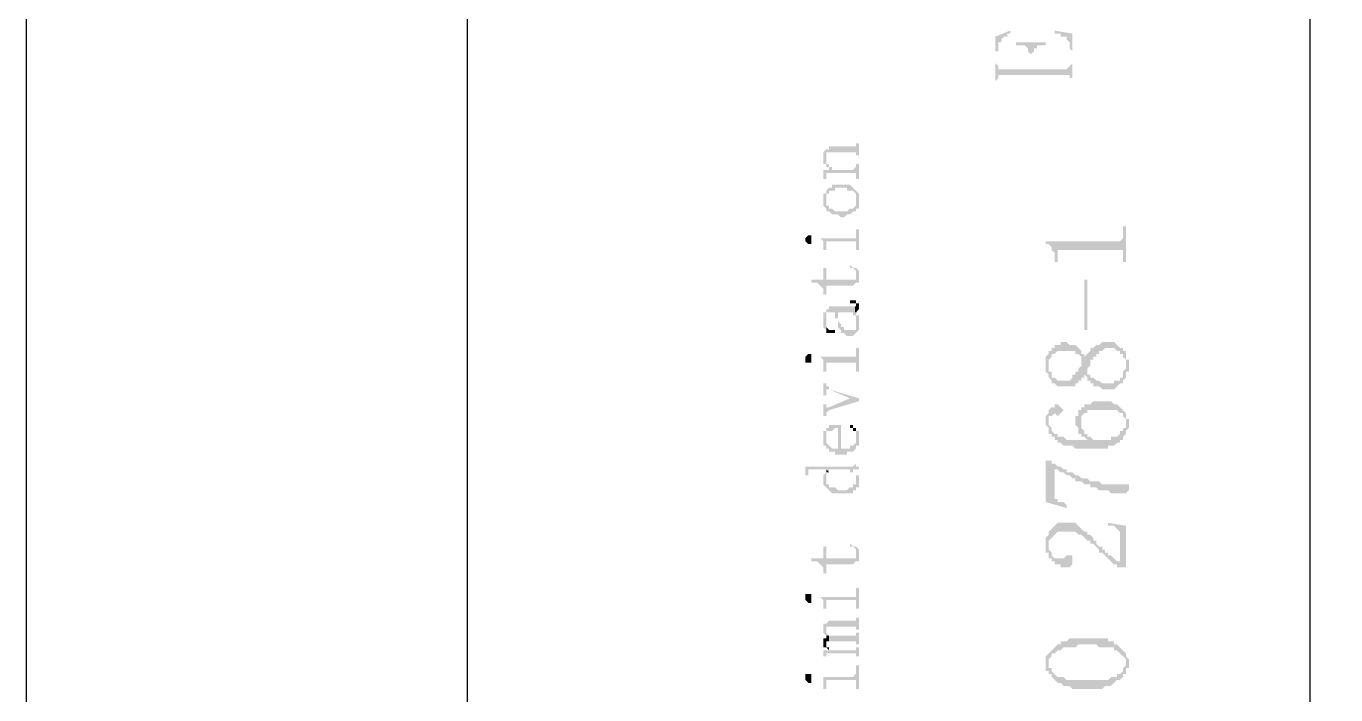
# Model space of a CAD drawing. Header units: millimetres. Extents: x 7018 to 13530, y 4187 to 5692.
# Drawn here: x 9367.76 to 9387.68, y 5147.3 to 5157.47 of the extents above; entities that cross this region are included whole.
import ezdxf

# ---------------------------------------------------------------- set-up
doc = ezdxf.new("R2010")
doc.units = ezdxf.units.MM

msp = doc.modelspace()

# ---------------------------------------------------------------- hatches: boundary and pattern name
at = {"transparency": 33554559}
for points in [[(9382.503, 5157.314), (9382.503, 5156.637), (9382.503, 5157.089), (9382.548, 5157.089), (9382.548, 5157.224), (9382.593, 5157.224), (9382.593, 5157.269), (9382.593, 5157.269), (9382.638, 5157.314), (9382.683, 5157.314), (9382.683, 5157.36), (9382.729, 5157.36), (9382.729, 5157.405)], [(9383.406, 5157.405), (9383.406, 5157.36), (9383.496, 5157.36), (9383.496, 5157.314), (9383.586, 5157.314), (9383.586, 5157.269), (9383.586, 5157.269), (9383.631, 5157.224), (9383.631, 5157.179), (9383.631, 5157.134), (9383.676, 5157.089), (9383.676, 5156.637), (9383.676, 5157.36)], [(9382.819, 5157.224), (9382.819, 5157.179), (9382.954, 5157.179), (9382.999, 5157.134), (9382.999, 5157.089), (9383.044, 5157.044), (9383.044, 5156.818), (9383.044, 5157.044), (9383.044, 5157.044), (9383.09, 5157.089), (9383.09, 5157.134), (9383.135, 5157.134), (9383.135, 5157.179), (9383.27, 5157.179), (9383.27, 5157.224)], [(9382.503, 5156.637), (9382.548, 5156.683), (9382.548, 5156.728), (9383.631, 5156.728), (9383.631, 5156.683), (9383.676, 5156.683), (9383.676, 5156.908), (9383.676, 5156.908), (9383.631, 5156.863), (9383.631, 5156.863), (9383.586, 5156.818), (9383.044, 5156.818), (9383.044, 5157.044), (9383.044, 5156.818), (9382.548, 5156.818), (9382.548, 5156.863), (9382.548, 5156.863), (9382.503, 5156.908), (9382.503, 5157.089)], [(9379.885, 5155.464), (9379.885, 5155.419), (9379.885, 5155.374), (9379.93, 5155.374), (9379.93, 5155.329), (9379.975, 5155.329), (9379.975, 5155.284), (9379.975, 5155.329), (9379.975, 5155.374), (9379.93, 5155.374), (9379.93, 5155.419), (9379.93, 5155.464), (9379.93, 5155.599), (9379.885, 5155.554), (9379.885, 5155.509), (9379.885, 5155.509)], [(9379.93, 5155.599), (9379.93, 5155.464), (9379.93, 5155.509), (9379.93, 5155.554), (9380.382, 5155.554), (9380.382, 5155.509), (9380.427, 5155.509), (9380.427, 5155.69), (9380.382, 5155.69), (9380.382, 5155.645), (9379.975, 5155.645), (9379.975, 5155.599)], [(9379.885, 5155.284), (9379.885, 5155.238), (9379.885, 5155.148), (9379.93, 5155.148), (9379.93, 5155.238), (9380.382, 5155.238), (9380.382, 5155.148), (9380.427, 5155.148), (9380.427, 5155.374), (9380.382, 5155.374), (9380.382, 5155.329), (9380.382, 5155.329), (9380.337, 5155.284), (9380.021, 5155.284), (9380.021, 5155.329), (9379.975, 5155.329), (9379.975, 5155.284)], [(9379.885, 5154.832), (9379.885, 5154.787), (9379.885, 5154.742), (9379.885, 5154.742), (9379.93, 5154.697), (9379.93, 5154.652), (9379.975, 5154.652), (9380.021, 5154.607), (9380.111, 5154.607), (9380.156, 5154.561), (9380.201, 5154.561), (9380.246, 5154.607), (9380.291, 5154.607), (9380.337, 5154.652), (9380.382, 5154.652), (9380.382, 5154.697), (9380.427, 5154.697), (9380.382, 5154.832), (9380.382, 5154.787), (9380.382, 5154.742), (9380.382, 5154.742), (9380.337, 5154.697), (9380.291, 5154.697), (9380.246, 5154.652), (9380.066, 5154.652), (9380.021, 5154.697), (9379.975, 5154.697), (9379.975, 5154.742), (9379.93, 5154.742), (9379.93, 5154.787), (9379.93, 5154.922), (9379.885, 5154.922), (9379.885, 5154.877)], [(9379.93, 5154.922), (9379.93, 5154.832), (9379.93, 5154.877), (9379.93, 5154.922), (9379.975, 5154.922), (9379.975, 5154.968), (9380.066, 5154.968), (9380.066, 5155.013), (9380.246, 5155.013), (9380.246, 5154.968), (9380.337, 5154.968), (9380.382, 5154.922), (9380.382, 5154.877), (9380.382, 5154.832), (9380.382, 5154.832), (9380.427, 5154.697), (9380.427, 5154.742), (9380.427, 5154.787), (9380.427, 5154.832), (9380.427, 5154.877), (9380.427, 5154.922), (9380.427, 5154.922), (9380.382, 5154.968), (9380.382, 5154.968), (9380.337, 5155.013), (9380.337, 5155.013), (9380.291, 5155.058), (9380.021, 5155.058), (9380.021, 5155.013), (9379.975, 5155.013), (9379.93, 5154.968), (9379.93, 5154.968)], [(9379.84, 5154.245), (9379.84, 5154.245), (9379.885, 5154.2), (9379.885, 5154.155), (9379.885, 5154.11), (9379.885, 5154.065), (9379.93, 5154.065), (9379.93, 5154.155), (9379.93, 5154.2), (9380.382, 5154.2), (9380.382, 5154.155), (9380.382, 5154.065), (9380.427, 5154.065), (9380.427, 5154.381), (9380.382, 5154.381), (9380.382, 5154.291), (9380.382, 5154.245), (9380.337, 5154.245)], [(9383.27, 5154.2), (9383.27, 5154.155), (9383.315, 5154.155), (9383.36, 5154.11), (9383.36, 5154.065), (9383.406, 5154.02), (9383.406, 5153.884), (9383.451, 5153.884), (9383.451, 5154.02), (9383.451, 5154.065), (9384.444, 5154.065), (9384.444, 5153.884), (9384.489, 5153.884), (9384.489, 5154.426), (9384.444, 5154.426), (9384.444, 5154.245), (9384.444, 5154.245), (9384.398, 5154.2), (9384.353, 5154.2)], [(9379.614, 5154.245), (9379.614, 5154.2), (9379.614, 5154.2), (9379.66, 5154.155), (9379.705, 5154.155), (9379.705, 5154.2), (9379.705, 5154.245), (9379.705, 5154.291), (9379.66, 5154.291), (9379.614, 5154.245)], [(9379.705, 5153.614), (9379.705, 5153.568), (9379.795, 5153.568), (9379.84, 5153.523), (9379.84, 5153.523), (9379.885, 5153.478), (9379.885, 5153.433), (9379.885, 5153.388), (9379.93, 5153.388), (9379.93, 5153.523), (9380.337, 5153.523), (9380.382, 5153.568), (9380.427, 5153.568), (9380.382, 5153.704), (9380.382, 5153.614), (9379.93, 5153.614), (9379.93, 5153.794), (9379.885, 5153.794), (9379.885, 5153.614)], [(9380.291, 5153.794), (9380.337, 5153.794), (9380.382, 5153.749), (9380.382, 5153.704), (9380.382, 5153.704), (9380.427, 5153.568), (9380.427, 5153.614), (9380.427, 5153.659), (9380.427, 5153.704), (9380.427, 5153.749), (9380.427, 5153.749), (9380.382, 5153.794), (9380.337, 5153.794), (9380.291, 5153.839), (9380.291, 5153.839)], [(9383.902, 5152.846), (9383.902, 5153.614), (9383.857, 5153.614), (9383.857, 5152.846)], [(9379.885, 5152.982), (9379.885, 5152.937), (9379.885, 5152.892), (9379.885, 5152.892), (9379.93, 5152.846), (9379.93, 5153.027), (9379.93, 5153.072), (9379.93, 5153.117), (9380.066, 5153.117), (9380.066, 5153.027), (9380.111, 5153.027), (9380.111, 5152.937), (9380.111, 5153.117), (9380.337, 5153.117), (9380.337, 5153.072), (9380.382, 5153.072), (9380.382, 5153.027), (9380.382, 5152.982), (9380.382, 5152.937), (9380.427, 5153.072), (9380.382, 5153.072), (9380.382, 5153.117), (9380.382, 5153.207), (9379.975, 5153.207), (9379.975, 5153.162), (9379.93, 5153.162), (9379.93, 5153.117), (9379.885, 5153.117), (9379.885, 5153.072), (9379.885, 5153.027)], [(9380.111, 5152.937), (9380.111, 5152.892), (9380.111, 5152.892), (9380.156, 5152.846), (9380.156, 5152.801), (9380.201, 5152.801), (9380.246, 5152.756), (9380.337, 5152.756), (9380.382, 5152.801), (9380.382, 5152.801), (9380.427, 5152.846), (9380.427, 5152.892), (9380.427, 5152.937), (9380.427, 5152.982), (9380.427, 5153.027), (9380.427, 5153.072), (9380.382, 5152.937), (9380.382, 5152.892), (9380.382, 5152.846), (9380.201, 5152.846), (9380.201, 5152.892), (9380.156, 5152.892), (9380.156, 5152.937), (9380.156, 5152.937), (9380.111, 5152.982), (9380.111, 5153.072), (9380.111, 5153.117)], [(9380.291, 5153.298), (9380.291, 5153.253), (9380.382, 5153.253), (9380.382, 5153.117), (9380.427, 5153.162), (9380.427, 5153.207), (9380.427, 5153.253), (9380.382, 5153.253), (9380.382, 5153.298), (9380.337, 5153.298)], [(9379.93, 5152.846), (9379.93, 5152.801), (9380.066, 5152.801), (9380.066, 5152.846), (9379.975, 5152.846), (9379.93, 5152.892), (9379.93, 5152.937), (9379.93, 5152.982), (9379.93, 5152.982)], [(9379.84, 5152.44), (9379.84, 5152.44), (9379.885, 5152.395), (9379.885, 5152.35), (9379.885, 5152.305), (9379.885, 5152.215), (9379.93, 5152.215), (9379.93, 5152.35), (9380.382, 5152.35), (9380.382, 5152.215), (9380.427, 5152.215), (9380.427, 5152.576), (9380.382, 5152.576), (9380.382, 5152.485), (9380.382, 5152.44), (9380.337, 5152.44)], [(9383.27, 5152.305), (9383.27, 5152.215), (9383.315, 5152.169), (9383.315, 5152.124), (9383.315, 5152.124), (9383.36, 5152.079), (9383.36, 5152.034), (9383.406, 5152.034), (9383.451, 5151.989), (9383.721, 5151.989), (9383.721, 5152.034), (9383.767, 5152.034), (9383.767, 5152.079), (9383.812, 5152.079), (9383.812, 5152.124), (9383.857, 5152.124), (9383.857, 5152.169), (9383.857, 5152.169), (9383.902, 5152.124), (9383.902, 5152.26), (9383.902, 5152.26), (9383.947, 5152.305), (9383.947, 5152.395), (9383.992, 5152.395), (9383.992, 5152.44), (9384.037, 5152.44), (9384.037, 5152.485), (9384.082, 5152.485), (9384.082, 5152.53), (9384.128, 5152.53), (9384.173, 5152.576), (9384.308, 5152.576), (9384.353, 5152.53), (9384.398, 5152.53), (9384.398, 5152.485), (9384.444, 5152.485), (9384.444, 5152.44), (9384.444, 5152.44), (9384.489, 5152.395), (9384.489, 5152.124), (9384.489, 5152.215), (9384.534, 5152.215), (9384.534, 5152.395), (9384.489, 5152.395), (9384.489, 5152.53), (9384.444, 5152.53), (9384.444, 5152.576), (9384.398, 5152.576), (9384.353, 5152.621), (9384.353, 5152.621), (9384.308, 5152.666), (9384.128, 5152.666), (9384.082, 5152.621), (9384.037, 5152.621), (9383.992, 5152.576), (9383.947, 5152.576), (9383.947, 5152.53), (9383.902, 5152.485), (9383.902, 5152.485), (9383.857, 5152.44), (9383.857, 5152.485), (9383.812, 5152.395), (9383.812, 5152.35), (9383.812, 5152.305), (9383.767, 5152.26), (9383.767, 5152.215), (9383.721, 5152.215), (9383.721, 5152.169), (9383.676, 5152.169), (9383.676, 5152.124), (9383.631, 5152.079), (9383.451, 5152.079), (9383.406, 5152.124), (9383.36, 5152.124), (9383.36, 5152.215), (9383.315, 5152.215), (9383.315, 5152.485), (9383.315, 5152.485), (9383.27, 5152.44), (9383.27, 5152.35)], [(9383.315, 5152.485), (9383.315, 5152.305), (9383.315, 5152.395), (9383.36, 5152.44), (9383.36, 5152.485), (9383.406, 5152.485), (9383.451, 5152.53), (9383.721, 5152.53), (9383.721, 5152.485), (9383.767, 5152.485), (9383.812, 5152.44), (9383.812, 5152.395), (9383.812, 5152.395), (9383.857, 5152.485), (9383.812, 5152.485), (9383.812, 5152.53), (9383.767, 5152.576), (9383.767, 5152.576), (9383.721, 5152.621), (9383.631, 5152.621), (9383.586, 5152.666), (9383.496, 5152.666), (9383.496, 5152.621), (9383.406, 5152.621), (9383.406, 5152.576), (9383.36, 5152.576), (9383.36, 5152.53), (9383.315, 5152.53)], [(9379.614, 5152.395), (9379.614, 5152.35), (9379.705, 5152.35), (9379.705, 5152.395), (9379.705, 5152.44), (9379.705, 5152.485), (9379.66, 5152.485), (9379.614, 5152.44), (9379.614, 5152.44)], [(9383.902, 5152.124), (9383.902, 5152.079), (9383.947, 5152.079), (9383.947, 5152.034), (9383.992, 5152.034), (9383.992, 5151.989), (9384.082, 5151.989), (9384.128, 5151.944), (9384.308, 5151.944), (9384.353, 5151.989), (9384.353, 5151.989), (9384.398, 5152.034), (9384.444, 5152.034), (9384.444, 5152.079), (9384.444, 5152.079), (9384.489, 5152.124), (9384.489, 5152.305), (9384.489, 5152.26), (9384.489, 5152.26), (9384.444, 5152.215), (9384.444, 5152.124), (9384.398, 5152.124), (9384.398, 5152.079), (9384.308, 5152.079), (9384.308, 5152.034), (9384.128, 5152.034), (9384.082, 5152.079), (9384.037, 5152.079), (9383.992, 5152.124), (9383.947, 5152.124), (9383.947, 5152.169), (9383.902, 5152.169), (9383.902, 5152.215)], [(9379.885, 5152.034), (9379.885, 5151.853), (9379.93, 5151.853), (9379.93, 5151.899), (9379.93, 5151.944), (9379.975, 5151.944), (9380.291, 5151.808), (9380.291, 5151.808), (9380.427, 5151.763), (9380.427, 5151.808), (9379.975, 5151.944), (9379.975, 5151.989), (9379.93, 5151.989), (9379.93, 5152.034), (9379.93, 5152.034)], [(9379.885, 5151.718), (9379.885, 5151.538), (9379.93, 5151.538), (9379.93, 5151.583), (9379.93, 5151.583), (9379.975, 5151.628), (9380.427, 5151.763), (9380.291, 5151.808), (9379.975, 5151.673), (9379.93, 5151.673), (9379.93, 5151.718), (9379.93, 5151.718)], [(9383.721, 5151.447), (9383.721, 5151.402), (9383.721, 5151.402), (9383.767, 5151.357), (9383.767, 5151.267), (9383.812, 5151.267), (9383.812, 5151.492), (9383.812, 5151.538), (9383.857, 5151.583), (9383.902, 5151.583), (9383.902, 5151.628), (9384.353, 5151.628), (9384.398, 5151.583), (9384.444, 5151.583), (9384.444, 5151.538), (9384.489, 5151.492), (9384.489, 5151.447), (9384.489, 5151.267), (9384.489, 5151.312), (9384.534, 5151.357), (9384.534, 5151.402), (9384.534, 5151.492), (9384.489, 5151.492), (9384.489, 5151.583), (9384.444, 5151.628), (9384.444, 5151.628), (9384.398, 5151.673), (9384.398, 5151.673), (9384.353, 5151.718), (9384.308, 5151.718), (9384.263, 5151.763), (9383.992, 5151.763), (9383.947, 5151.718), (9383.857, 5151.718), (9383.857, 5151.673), (9383.812, 5151.673), (9383.812, 5151.628), (9383.767, 5151.628), (9383.767, 5151.538), (9383.721, 5151.538), (9383.721, 5151.492)], [(9383.27, 5151.492), (9383.27, 5151.402), (9383.27, 5151.402), (9383.315, 5151.357), (9383.315, 5151.267), (9383.36, 5151.267), (9383.36, 5151.222), (9383.406, 5151.222), (9383.406, 5151.176), (9383.451, 5151.176), (9383.451, 5151.131), (9383.496, 5151.131), (9383.541, 5151.086), (9383.676, 5151.086), (9383.721, 5151.041), (9384.218, 5151.041), (9384.218, 5151.086), (9384.308, 5151.086), (9384.353, 5151.131), (9384.398, 5151.131), (9384.398, 5151.176), (9384.444, 5151.176), (9384.444, 5151.222), (9384.489, 5151.267), (9384.489, 5151.447), (9384.489, 5151.357), (9384.444, 5151.357), (9384.444, 5151.312), (9384.398, 5151.312), (9384.398, 5151.267), (9384.353, 5151.222), (9384.263, 5151.222), (9384.263, 5151.176), (9383.992, 5151.176), (9383.947, 5151.222), (9383.902, 5151.176), (9383.586, 5151.176), (9383.541, 5151.222), (9383.451, 5151.222), (9383.451, 5151.267), (9383.406, 5151.267), (9383.36, 5151.312), (9383.36, 5151.357), (9383.315, 5151.402), (9383.315, 5151.447), (9383.315, 5151.628), (9383.315, 5151.583), (9383.27, 5151.538), (9383.27, 5151.538)], [(9383.315, 5151.628), (9383.315, 5151.447), (9383.315, 5151.538), (9383.36, 5151.538), (9383.406, 5151.583), (9383.406, 5151.583), (9383.451, 5151.538), (9383.451, 5151.538), (9383.496, 5151.583), (9383.496, 5151.583), (9383.541, 5151.628), (9383.496, 5151.673), (9383.496, 5151.673), (9383.451, 5151.718), (9383.406, 5151.718), (9383.406, 5151.673), (9383.36, 5151.673)], [(9379.885, 5151.312), (9379.93, 5151.222), (9379.93, 5151.267), (9379.93, 5151.312), (9380.021, 5151.312), (9380.066, 5151.357), (9380.111, 5151.357), (9380.111, 5150.951), (9380.246, 5150.951), (9380.246, 5150.996), (9380.337, 5150.996), (9380.382, 5151.041), (9380.382, 5151.086), (9380.427, 5151.086), (9380.427, 5151.131), (9380.427, 5151.176), (9380.427, 5151.222), (9380.427, 5151.267), (9380.427, 5151.312), (9380.382, 5151.312), (9380.382, 5151.222), (9380.382, 5151.176), (9380.382, 5151.131), (9380.382, 5151.131), (9380.337, 5151.086), (9380.291, 5151.086), (9380.291, 5151.041), (9380.156, 5151.041), (9380.156, 5151.402), (9379.975, 5151.402), (9379.975, 5151.357), (9379.93, 5151.357), (9379.93, 5151.312), (9379.93, 5151.312)], [(9380.291, 5151.402), (9380.291, 5151.357), (9380.337, 5151.357), (9380.337, 5151.312), (9380.382, 5151.312), (9380.382, 5151.267), (9380.382, 5151.222), (9380.382, 5151.357), (9380.337, 5151.357), (9380.337, 5151.402)], [(9383.812, 5151.267), (9383.812, 5151.222), (9383.857, 5151.222), (9383.902, 5151.176), (9383.902, 5151.176), (9383.947, 5151.222), (9383.902, 5151.222), (9383.902, 5151.267), (9383.857, 5151.267), (9383.857, 5151.312), (9383.857, 5151.312), (9383.812, 5151.357), (9383.812, 5151.447)], [(9379.885, 5151.176), (9379.885, 5151.131), (9379.885, 5151.086), (9379.93, 5151.086), (9379.93, 5151.041), (9379.975, 5151.041), (9379.975, 5150.996), (9380.066, 5150.996), (9380.066, 5150.951), (9380.111, 5150.951), (9380.111, 5151.041), (9380.021, 5151.041), (9379.975, 5151.086), (9379.975, 5151.086), (9379.93, 5151.131), (9379.93, 5151.222), (9379.885, 5151.312), (9379.885, 5151.267), (9379.885, 5151.222)], [(9379.569, 5150.77), (9379.614, 5150.77), (9379.614, 5150.725), (9379.614, 5150.635), (9379.66, 5150.635), (9379.66, 5150.68), (9379.66, 5150.725), (9379.93, 5150.725), (9379.975, 5150.68), (9379.975, 5150.725), (9380.291, 5150.725), (9380.291, 5150.68), (9380.337, 5150.68), (9380.337, 5150.725), (9380.427, 5150.725), (9380.427, 5150.77), (9380.382, 5150.77), (9380.382, 5150.815), (9380.382, 5150.861), (9380.382, 5150.815), (9380.382, 5150.815), (9380.337, 5150.77), (9380.337, 5150.77)], [(9379.93, 5150.68), (9379.93, 5150.59), (9379.93, 5150.635), (9379.93, 5150.68), (9379.975, 5150.68), (9379.93, 5150.725)], [(9380.337, 5150.68), (9380.382, 5150.68), (9380.382, 5150.635), (9380.382, 5150.59), (9380.382, 5150.454), (9380.427, 5150.454), (9380.427, 5150.499), (9380.427, 5150.545), (9380.427, 5150.59), (9380.427, 5150.635), (9380.382, 5150.635), (9380.382, 5150.68), (9380.337, 5150.68), (9380.337, 5150.725)], [(9383.27, 5150.861), (9383.27, 5150.229), (9383.586, 5150.138), (9383.586, 5150.184), (9383.586, 5150.184), (9383.541, 5150.229), (9383.451, 5150.229), (9383.451, 5150.274), (9383.406, 5150.274), (9383.406, 5150.725), (9383.36, 5150.815), (9383.36, 5150.861)], [(9383.36, 5150.815), (9383.406, 5150.725), (9383.451, 5150.725), (9383.496, 5150.68), (9383.541, 5150.68), (9383.586, 5150.635), (9383.631, 5150.635), (9383.676, 5150.59), (9383.721, 5150.59), (9383.721, 5150.545), (9383.812, 5150.545), (9383.857, 5150.499), (9383.947, 5150.499), (9383.947, 5150.454), (9384.037, 5150.454), (9384.082, 5150.409), (9384.218, 5150.409), (9384.263, 5150.364), (9384.489, 5150.364), (9384.534, 5150.409), (9384.534, 5150.499), (9384.128, 5150.499), (9384.082, 5150.545), (9383.947, 5150.545), (9383.902, 5150.59), (9383.812, 5150.59), (9383.767, 5150.635), (9383.721, 5150.635), (9383.676, 5150.68), (9383.586, 5150.68), (9383.586, 5150.725), (9383.541, 5150.725), (9383.496, 5150.77), (9383.451, 5150.77), (9383.406, 5150.815)], [(9379.885, 5150.59), (9379.885, 5150.545), (9379.885, 5150.499), (9379.885, 5150.499), (9379.93, 5150.454), (9379.93, 5150.454), (9379.975, 5150.409), (9379.975, 5150.409), (9380.021, 5150.364), (9380.337, 5150.364), (9380.337, 5150.409), (9380.382, 5150.409), (9380.382, 5150.59), (9380.382, 5150.545), (9380.382, 5150.499), (9380.337, 5150.499), (9380.337, 5150.454), (9380.291, 5150.454), (9380.246, 5150.409), (9380.111, 5150.409), (9380.066, 5150.454), (9379.975, 5150.454), (9379.975, 5150.499), (9379.93, 5150.499), (9379.93, 5150.545), (9379.93, 5150.68), (9379.885, 5150.635)], [(9383.27, 5149.597), (9383.27, 5149.461), (9383.315, 5149.461), (9383.315, 5149.416), (9383.315, 5149.597), (9383.315, 5149.642), (9383.36, 5149.687), (9383.36, 5149.687), (9383.406, 5149.732), (9383.406, 5149.732), (9383.451, 5149.777), (9383.721, 5149.777), (9383.767, 5149.732), (9383.812, 5149.732), (9383.857, 5149.687), (9383.857, 5149.687), (9383.902, 5149.642), (9383.947, 5149.642), (9383.947, 5149.597), (9383.992, 5149.597), (9384.037, 5149.552), (9384.037, 5149.552), (9384.082, 5149.507), (9384.082, 5149.461), (9384.128, 5149.461), (9384.173, 5149.416), (9384.173, 5149.416), (9384.218, 5149.371), (9384.218, 5149.371), (9384.263, 5149.326), (9384.263, 5149.326), (9384.308, 5149.281), (9384.353, 5149.281), (9384.353, 5149.236), (9384.398, 5149.236), (9384.398, 5149.326), (9384.353, 5149.326), (9384.308, 5149.371), (9384.263, 5149.416), (9384.218, 5149.416), (9384.218, 5149.461), (9384.173, 5149.461), (9384.173, 5149.507), (9384.128, 5149.507), (9384.128, 5149.552), (9384.082, 5149.552), (9384.037, 5149.597), (9384.037, 5149.642), (9383.992, 5149.642), (9383.992, 5149.687), (9383.947, 5149.732), (9383.902, 5149.732), (9383.902, 5149.777), (9383.857, 5149.777), (9383.812, 5149.823), (9383.812, 5149.823), (9383.767, 5149.868), (9383.767, 5149.868), (9383.721, 5149.913), (9383.451, 5149.913), (9383.406, 5149.868), (9383.406, 5149.868), (9383.36, 5149.823), (9383.36, 5149.823), (9383.315, 5149.777), (9383.315, 5149.732), (9383.27, 5149.687), (9383.27, 5149.642), (9383.27, 5149.642)], [(9384.218, 5149.913), (9384.218, 5149.868), (9384.308, 5149.868), (9384.353, 5149.823), (9384.353, 5149.823), (9384.398, 5149.777), (9384.398, 5149.236), (9384.489, 5149.236), (9384.489, 5149.868)], [(9379.705, 5149.371), (9379.705, 5149.326), (9379.795, 5149.326), (9379.84, 5149.281), (9379.84, 5149.281), (9379.885, 5149.236), (9379.885, 5149.191), (9379.885, 5149.146), (9379.93, 5149.146), (9379.93, 5149.281), (9380.337, 5149.281), (9380.382, 5149.326), (9380.427, 5149.326), (9380.382, 5149.461), (9380.382, 5149.416), (9380.382, 5149.371), (9379.93, 5149.371), (9379.93, 5149.552), (9379.885, 5149.552), (9379.885, 5149.371)], [(9380.291, 5149.552), (9380.337, 5149.552), (9380.382, 5149.507), (9380.382, 5149.461), (9380.382, 5149.461), (9380.427, 5149.326), (9380.427, 5149.371), (9380.427, 5149.416), (9380.427, 5149.461), (9380.427, 5149.507), (9380.427, 5149.507), (9380.382, 5149.552), (9380.337, 5149.552), (9380.291, 5149.597), (9380.291, 5149.597)], [(9383.315, 5149.416), (9383.315, 5149.371), (9383.36, 5149.371), (9383.36, 5149.326), (9383.406, 5149.326), (9383.406, 5149.281), (9383.496, 5149.281), (9383.496, 5149.236), (9383.631, 5149.236), (9383.676, 5149.281), (9383.676, 5149.371), (9383.676, 5149.416), (9383.586, 5149.416), (9383.541, 5149.371), (9383.406, 5149.371), (9383.36, 5149.416), (9383.36, 5149.461), (9383.315, 5149.507), (9383.315, 5149.552)], [(9379.614, 5148.784), (9379.614, 5148.739), (9379.614, 5148.739), (9379.66, 5148.694), (9379.705, 5148.694), (9379.705, 5148.739), (9379.705, 5148.784), (9379.705, 5148.83), (9379.614, 5148.83)], [(9379.84, 5148.784), (9379.84, 5148.784), (9379.885, 5148.739), (9379.885, 5148.694), (9379.885, 5148.649), (9379.885, 5148.604), (9379.93, 5148.604), (9379.93, 5148.694), (9379.93, 5148.739), (9380.382, 5148.739), (9380.382, 5148.694), (9380.382, 5148.604), (9380.427, 5148.604), (9380.427, 5148.92), (9380.382, 5148.92), (9380.382, 5148.83), (9380.382, 5148.784), (9380.337, 5148.784)], [(9379.885, 5148.288), (9379.885, 5148.243), (9379.885, 5148.243), (9379.93, 5148.198), (9379.975, 5148.198), (9379.975, 5148.107), (9380.382, 5148.107), (9380.382, 5148.062), (9380.427, 5148.062), (9380.427, 5148.243), (9380.382, 5148.243), (9380.382, 5148.198), (9379.975, 5148.198), (9379.93, 5148.243), (9379.93, 5148.288), (9379.93, 5148.378), (9379.885, 5148.378), (9379.885, 5148.333)], [(9379.93, 5148.378), (9379.93, 5148.288), (9379.93, 5148.333), (9380.382, 5148.333), (9380.382, 5148.288), (9380.427, 5148.288), (9380.427, 5148.469), (9380.382, 5148.469), (9380.382, 5148.423), (9379.975, 5148.423)], [(9379.885, 5148.107), (9379.885, 5148.062), (9379.885, 5148.017), (9379.93, 5148.017), (9379.93, 5148.107), (9379.975, 5148.107), (9379.975, 5148.198), (9379.93, 5148.198), (9379.93, 5148.153), (9379.885, 5148.153)], [(9383.315, 5147.927), (9383.315, 5147.792), (9383.315, 5147.837), (9383.315, 5147.837), (9383.36, 5147.882), (9383.36, 5147.927), (9383.406, 5147.927), (9383.451, 5147.972), (9383.496, 5147.972), (9383.541, 5148.017), (9383.721, 5148.017), (9383.767, 5148.062), (9384.037, 5148.062), (9384.082, 5148.017), (9384.308, 5148.017), (9384.308, 5147.972), (9384.353, 5147.972), (9384.398, 5147.927), (9384.398, 5147.927), (9384.444, 5147.882), (9384.444, 5147.882), (9384.489, 5147.837), (9384.489, 5147.792), (9384.489, 5147.927), (9384.444, 5147.972), (9384.444, 5147.972), (9384.398, 5148.017), (9384.398, 5148.017), (9384.353, 5148.062), (9384.308, 5148.062), (9384.308, 5148.107), (9384.218, 5148.107), (9384.218, 5148.153), (9383.631, 5148.153), (9383.586, 5148.107), (9383.496, 5148.107), (9383.496, 5148.062), (9383.451, 5148.062), (9383.406, 5148.017), (9383.406, 5148.017), (9383.36, 5147.972), (9383.36, 5147.972)], [(9379.885, 5147.972), (9379.885, 5147.927), (9379.885, 5147.882), (9379.93, 5147.882), (9379.93, 5147.927), (9380.382, 5147.927), (9380.382, 5147.882), (9380.427, 5147.882), (9380.427, 5148.017), (9380.382, 5148.017), (9380.382, 5147.972), (9379.975, 5147.972), (9379.975, 5148.017), (9379.975, 5147.972)], [(9379.93, 5148.017), (9379.93, 5148.017), (9379.975, 5147.972), (9379.975, 5148.017), (9379.93, 5148.017), (9379.93, 5148.062), (9379.93, 5148.062)], [(9379.84, 5147.566), (9379.885, 5147.566), (9379.885, 5147.521), (9379.885, 5147.476), (9379.885, 5147.431), (9379.885, 5147.385), (9379.93, 5147.385), (9379.93, 5147.476), (9379.93, 5147.521), (9380.382, 5147.521), (9380.382, 5147.385), (9380.427, 5147.385), (9380.427, 5147.746), (9380.382, 5147.746), (9380.382, 5147.611), (9380.382, 5147.611), (9380.337, 5147.566)], [(9383.27, 5147.792), (9383.27, 5147.656), (9383.315, 5147.656), (9383.315, 5147.611), (9383.36, 5147.611), (9383.36, 5147.566), (9383.406, 5147.521), (9383.406, 5147.521), (9383.451, 5147.476), (9383.496, 5147.476), (9383.541, 5147.431), (9383.631, 5147.431), (9383.676, 5147.385), (9384.128, 5147.385), (9384.173, 5147.431), (9384.263, 5147.431), (9384.308, 5147.476), (9384.308, 5147.476), (9384.353, 5147.521), (9384.398, 5147.521), (9384.444, 5147.566), (9384.444, 5147.611), (9384.489, 5147.611), (9384.489, 5147.701), (9384.534, 5147.701), (9384.534, 5147.792), (9384.534, 5147.837), (9384.489, 5147.882), (9384.489, 5147.927), (9384.489, 5147.792), (9384.489, 5147.746), (9384.444, 5147.701), (9384.444, 5147.656), (9384.398, 5147.611), (9384.353, 5147.611), (9384.353, 5147.566), (9384.263, 5147.566), (9384.218, 5147.521), (9383.586, 5147.521), (9383.541, 5147.566), (9383.451, 5147.566), (9383.406, 5147.611), (9383.406, 5147.611), (9383.36, 5147.656), (9383.36, 5147.701), (9383.315, 5147.701), (9383.315, 5147.927), (9383.315, 5147.927), (9383.27, 5147.882)], [(9379.614, 5147.566), (9379.614, 5147.521), (9379.614, 5147.521), (9379.66, 5147.476), (9379.705, 5147.476), (9379.705, 5147.521), (9379.705, 5147.566), (9379.705, 5147.611), (9379.614, 5147.611)]]:
    msp.add_hatch(color=256, dxfattribs=at).paths.add_polyline_path(points)

# ---------------------------------------------------------------- linework, layer by layer
msp.add_line((9374.469, 5242.873), (9374.469, 4956.132))
for points in [[(9787.763, 4951.873), (9787.763, 5248.873), (9367.763, 5248.873), (9367.763, 4951.873)], [(9380.382, 5153.207), (9380.382, 5153.117), (9380.382, 5153.207)]]:
    msp.add_lwpolyline(points, close=True)
msp.add_lwpolyline([(9387.287, 5242.873), (9387.287, 4956.132)])

doc.saveas('drawing.dxf')
